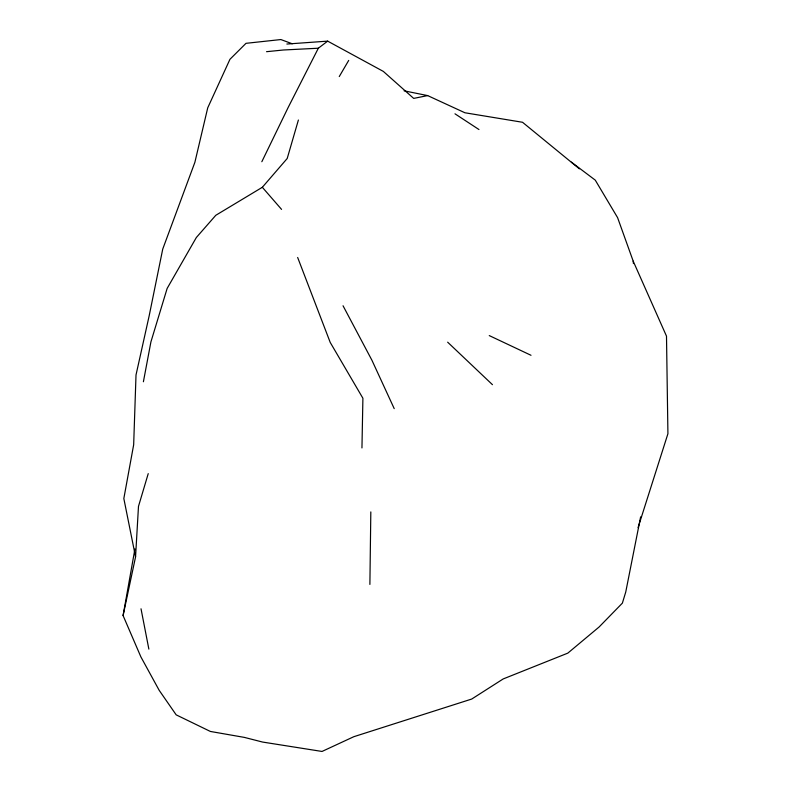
<?xml version="1.0" encoding="UTF-8"?>
<svg xmlns="http://www.w3.org/2000/svg" width="791" height="791" viewBox="0 0 791 791"><rect width="100%" height="100%" fill="white"/><g stroke="black" fill="none" stroke-linecap="round" stroke-linejoin="round"><path stroke-width="1.19" d="M369.891 584.42L370.821 511.915M361.952 447.943L362.901 398.249L330.223 342.434L297.653 257.461M640.631 516.869L625.75 592.004L622.379 603.128L599.084 627.006L567.819 653.129L503.185 678.945L471.703 699.056L353.824 736.698L322.026 751.45L262.582 742.057L244.33 737.39L210.376 731.448L176.185 714.856L159.189 690.325L140.887 656.896L123.08 615.566L135.558 556.913L138.484 506.369L148.233 473.621M123.08 615.566L134.925 548.934M143.398 381.756L150.913 341.91L167.148 288.418L196.336 237.518L215.785 215.3L262.335 187.289L287.202 158.497L298.395 120.024M638.05 527.666L667.92 433.725L666.497 336.135L633.196 261.149L617.593 217.644L595.267 180.14L571.389 162.145M261.831 161.72L288.231 107.339L318.338 48.221L327.662 41.132L383.338 71.408L413.683 98.4L427.644 95.592L464.92 112.767L522.525 122.269L579.388 168.839M339.26 76.559L348.702 60.413M266.527 51.692L283.366 50.001L318.338 48.221M286.866 44.039L327.662 41.132M404.092 90.817L427.644 95.592M292.265 43.782L280.874 39.55L246.001 43.327L229.954 59.295L207.736 107.813L194.873 162.343L162.738 249.076L149.183 315.757L136.012 374.974L133.669 444.75L123.831 498.538L135.558 556.913M489.253 335.582L531.008 355.288M454.983 113.815L478.96 129.526M447.657 342.177L492.457 384.683M262.335 187.289L281.556 209.388M343.037 305.761L371.948 360.291L394.215 408.631M141.016 608.793L148.856 649.104M633.196 261.149L633.423 263.571"/></g></svg>
